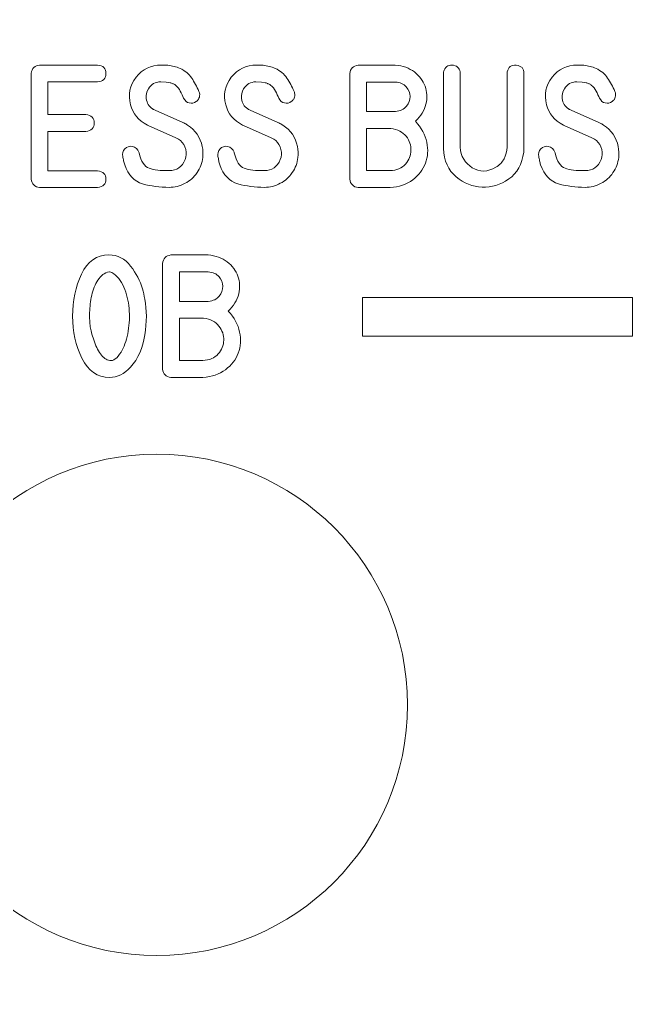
# Model space of a CAD drawing. Header units: millimetres. Extents: x -72 to 72, y -123 to 123.
# Drawn here: x 23.43 to 39.73, y -66.82 to -41.21 of the extents above; entities that cross this region are included whole.
import ezdxf

# ---------------------------------------------------------------- set-up
doc = ezdxf.new("R2010")
doc.units = ezdxf.units.MM
doc.header["$MEASUREMENT"] = 0
doc.layers.add('Layer 1', color=7, linetype='Continuous')

msp = doc.modelspace()

# ---------------------------------------------------------------- linework, layer by layer
at = {"layer": 'Layer 1', "color": 240, "lineweight": 9}
msp.add_lwpolyline([(32.3192, -49.4137), (39.3192, -49.4137), (39.3192, -48.4137), (32.3192, -48.4137), (32.3192, -49.4137)], close=True, dxfattribs=at)
at = {"layer": 'Layer 1', "color": 250, "lineweight": 9}
msp.add_ellipse((26.9853, -58.975), major_axis=(0, 6.5), ratio=1, dxfattribs=at)
at = {"layer": 'Layer 1', "lineweight": 9}
msp.add_open_spline([(70.725, 123.025), (70.725, 123.025), (-70.725, 123.025), (-70.725, 123.025), (-70.725, 123.025), (-71.1231, 123.0247), (-71.5047, 122.8663), (-71.786, 122.5847), (-71.786, 122.5847), (-72.0673, 122.303), (-72.2252, 121.923), (-72.225, 121.525), (-72.225, 121.525), (-72.225, 121.525), (-72.225, 117.0375), (-72.225, 117.0375), (-72.225, 117.0375), (-72.2247, 116.6394), (-72.0664, 116.2577), (-71.7847, 115.9764), (-71.7847, 115.9764), (-71.503, 115.6951), (-71.1231, 115.5372), (-70.725, 115.5375), (-70.725, 115.5375), (-70.725, 115.5375), (-68.2625, 115.5375), (-68.2625, 115.5375), (-68.2625, 115.5375), (-66.1189, 115.5375), (-64.1381, 114.3939), (-63.0663, 112.5375), (-63.0663, 112.5375), (-61.9945, 110.6811), (-61.9945, 108.3939), (-63.0663, 106.5375), (-63.0663, 106.5375), (-64.1381, 104.6811), (-66.1189, 103.5375), (-68.2625, 103.5375), (-68.2625, 103.5375), (-68.2625, 103.5375), (-70.725, 103.5375), (-70.725, 103.5375), (-70.725, 103.5375), (-71.1231, 103.5372), (-71.5047, 103.3788), (-71.786, 103.0972), (-71.786, 103.0972), (-72.0673, 102.8155), (-72.2252, 102.4355), (-72.225, 102.0375), (-72.225, 102.0375), (-72.225, 102.0375), (-72.225, 50.3625), (-72.225, 50.3625), (-72.225, 50.3625), (-72.2247, 49.9644), (-72.0664, 49.5827), (-71.7847, 49.3014), (-71.7847, 49.3014), (-71.503, 49.0201), (-71.1231, 48.8622), (-70.725, 48.8625), (-70.725, 48.8625), (-70.725, 48.8625), (-68.2625, 48.8625), (-68.2625, 48.8625), (-68.2625, 48.8625), (-66.1189, 48.8625), (-64.1381, 47.7189), (-63.0663, 45.8625), (-63.0663, 45.8625), (-61.9945, 44.0061), (-61.9945, 41.7189), (-63.0663, 39.8625), (-63.0663, 39.8625), (-64.1381, 38.0061), (-66.1189, 36.8625), (-68.2625, 36.8625), (-68.2625, 36.8625), (-68.2625, 36.8625), (-70.725, 36.8625), (-70.725, 36.8625), (-70.725, 36.8625), (-71.1231, 36.8622), (-71.5047, 36.7038), (-71.786, 36.4222), (-71.786, 36.4222), (-72.0673, 36.1405), (-72.2252, 35.7605), (-72.225, 35.3625), (-72.225, 35.3625), (-72.225, 35.3625), (-72.225, -35.3625), (-72.225, -35.3625), (-72.225, -35.3625), (-72.2247, -35.7606), (-72.0664, -36.1423), (-71.7847, -36.4236), (-71.7847, -36.4236), (-71.503, -36.7049), (-71.1231, -36.8628), (-70.725, -36.8625), (-70.725, -36.8625), (-70.725, -36.8625), (-68.2625, -36.8625), (-68.2625, -36.8625), (-68.2625, -36.8625), (-66.1189, -36.8625), (-64.1381, -38.0061), (-63.0663, -39.8625), (-63.0663, -39.8625), (-61.9945, -41.7189), (-61.9945, -44.0061), (-63.0663, -45.8625), (-63.0663, -45.8625), (-64.1381, -47.7189), (-66.1189, -48.8625), (-68.2625, -48.8625), (-68.2625, -48.8625), (-68.2625, -48.8625), (-70.725, -48.8625), (-70.725, -48.8625), (-70.725, -48.8625), (-71.1231, -48.8628), (-71.5047, -49.0212), (-71.786, -49.3028), (-71.786, -49.3028), (-72.0673, -49.5845), (-72.2252, -49.9645), (-72.225, -50.3625), (-72.225, -50.3625), (-72.225, -50.3625), (-72.225, -102.0375), (-72.225, -102.0375), (-72.225, -102.0375), (-72.2247, -102.4356), (-72.0664, -102.8173), (-71.7847, -103.0986), (-71.7847, -103.0986), (-71.503, -103.3799), (-71.1231, -103.5378), (-70.725, -103.5375), (-70.725, -103.5375), (-70.725, -103.5375), (-68.2625, -103.5375), (-68.2625, -103.5375), (-68.2625, -103.5375), (-66.1189, -103.5375), (-64.1381, -104.6811), (-63.0663, -106.5375), (-63.0663, -106.5375), (-61.9945, -108.3939), (-61.9945, -110.6811), (-63.0663, -112.5375), (-63.0663, -112.5375), (-64.1381, -114.3939), (-66.1189, -115.5375), (-68.2625, -115.5375), (-68.2625, -115.5375), (-68.2625, -115.5375), (-70.725, -115.5375), (-70.725, -115.5375), (-70.725, -115.5375), (-71.1231, -115.5378), (-71.5047, -115.6962), (-71.786, -115.9778), (-71.786, -115.9778), (-72.0673, -116.2595), (-72.2252, -116.6395), (-72.225, -117.0375), (-72.225, -117.0375), (-72.225, -117.0375), (-72.225, -121.525), (-72.225, -121.525), (-72.225, -121.525), (-72.2247, -121.9231), (-72.0664, -122.3048), (-71.7847, -122.5861), (-71.7847, -122.5861), (-71.503, -122.8674), (-71.1231, -123.0253), (-70.725, -123.025), (-70.725, -123.025), (-70.725, -123.025), (70.725, -123.025), (70.725, -123.025), (70.725, -123.025), (71.1231, -123.0248), (71.5048, -122.8664), (71.7861, -122.5847), (71.7861, -122.5847), (72.0674, -122.3031), (72.2253, -121.9231), (72.225, -121.525), (72.225, -121.525), (72.225, -121.525), (72.225, -117.0375), (72.225, -117.0375), (72.225, -117.0375), (72.2248, -116.6395), (72.0664, -116.2578), (71.7847, -115.9765), (71.7847, -115.9765), (71.5031, -115.6952), (71.1231, -115.5373), (70.725, -115.5375), (70.725, -115.5375), (70.725, -115.5375), (68.2625, -115.5375), (68.2625, -115.5375), (68.2625, -115.5375), (66.1189, -115.5375), (64.1382, -114.3939), (63.0664, -112.5375), (63.0664, -112.5375), (61.9946, -110.6811), (61.9946, -108.3939), (63.0664, -106.5375), (63.0664, -106.5375), (64.1382, -104.6811), (66.1189, -103.5375), (68.2625, -103.5375), (68.2625, -103.5375), (68.2625, -103.5375), (70.725, -103.5375), (70.725, -103.5375), (70.725, -103.5375), (71.1231, -103.5373), (71.5048, -103.3789), (71.7861, -103.0972), (71.7861, -103.0972), (72.0674, -102.8156), (72.2253, -102.4356), (72.225, -102.0375), (72.225, -102.0375), (72.225, -102.0375), (72.225, -50.3625), (72.225, -50.3625), (72.225, -50.3625), (72.2248, -49.9645), (72.0664, -49.5828), (71.7847, -49.3015), (71.7847, -49.3015), (71.5031, -49.0202), (71.1231, -48.8623), (70.725, -48.8625), (70.725, -48.8625), (70.725, -48.8625), (68.2625, -48.8625), (68.2625, -48.8625), (68.2625, -48.8625), (66.1189, -48.8625), (64.1382, -47.7189), (63.0664, -45.8625), (63.0664, -45.8625), (61.9946, -44.0061), (61.9946, -41.7189), (63.0664, -39.8625), (63.0664, -39.8625), (64.1382, -38.0061), (66.1189, -36.8625), (68.2625, -36.8625), (68.2625, -36.8625), (68.2625, -36.8625), (70.725, -36.8625), (70.725, -36.8625), (70.725, -36.8625), (71.1231, -36.8623), (71.5048, -36.7039), (71.7861, -36.4222), (71.7861, -36.4222), (72.0674, -36.1406), (72.2253, -35.7606), (72.225, -35.3625), (72.225, -35.3625), (72.225, -35.3625), (72.225, 35.3625), (72.225, 35.3625), (72.225, 35.3625), (72.2248, 35.7605), (72.0664, 36.1422), (71.7847, 36.4235), (71.7847, 36.4235), (71.5031, 36.7048), (71.1231, 36.8627), (70.725, 36.8625), (70.725, 36.8625), (70.725, 36.8625), (68.2625, 36.8625), (68.2625, 36.8625), (68.2625, 36.8625), (66.1189, 36.8625), (64.1382, 38.0061), (63.0664, 39.8625), (63.0664, 39.8625), (61.9946, 41.7189), (61.9946, 44.0061), (63.0664, 45.8625), (63.0664, 45.8625), (64.1382, 47.7189), (66.1189, 48.8625), (68.2625, 48.8625), (68.2625, 48.8625), (68.2625, 48.8625), (70.725, 48.8625), (70.725, 48.8625), (70.725, 48.8625), (71.1231, 48.8627), (71.5048, 49.0211), (71.7861, 49.3028), (71.7861, 49.3028), (72.0674, 49.5844), (72.2253, 49.9644), (72.225, 50.3625), (72.225, 50.3625), (72.225, 50.3625), (72.225, 102.0375), (72.225, 102.0375), (72.225, 102.0375), (72.2248, 102.4355), (72.0664, 102.8172), (71.7847, 103.0985), (71.7847, 103.0985), (71.5031, 103.3798), (71.1231, 103.5377), (70.725, 103.5375), (70.725, 103.5375), (70.725, 103.5375), (68.2625, 103.5375), (68.2625, 103.5375), (68.2625, 103.5375), (66.1189, 103.5375), (64.1382, 104.6811), (63.0664, 106.5375), (63.0664, 106.5375), (61.9946, 108.3939), (61.9946, 110.6811), (63.0664, 112.5375), (63.0664, 112.5375), (64.1382, 114.3939), (66.1189, 115.5375), (68.2625, 115.5375), (68.2625, 115.5375), (68.2625, 115.5375), (70.725, 115.5375), (70.725, 115.5375), (70.725, 115.5375), (71.1231, 115.5377), (71.5048, 115.6961), (71.7861, 115.9778), (71.7861, 115.9778), (72.0674, 116.2594), (72.2253, 116.6394), (72.225, 117.0375), (72.225, 117.0375), (72.225, 117.0375), (72.225, 121.525), (72.225, 121.525), (72.225, 121.525), (72.2248, 121.923), (72.0664, 122.3047), (71.7847, 122.586), (71.7847, 122.586), (71.5031, 122.8673), (71.1231, 123.0252), (70.725, 123.025)], degree=3, knots=[0, 0, 0, 0, 0.0107527, 0.0107527, 0.0107527, 0.0107527, 0.0215054, 0.0215054, 0.0215054, 0.0215054, 0.0322581, 0.0322581, 0.0322581, 0.0322581, 0.0430108, 0.0430108, 0.0430108, 0.0430108, 0.0537634, 0.0537634, 0.0537634, 0.0537634, 0.0645161, 0.0645161, 0.0645161, 0.0645161, 0.0752688, 0.0752688, 0.0752688, 0.0752688, 0.0860215, 0.0860215, 0.0860215, 0.0860215, 0.0967742, 0.0967742, 0.0967742, 0.0967742, 0.1075269, 0.1075269, 0.1075269, 0.1075269, 0.1182796, 0.1182796, 0.1182796, 0.1182796, 0.1290323, 0.1290323, 0.1290323, 0.1290323, 0.1397849, 0.1397849, 0.1397849, 0.1397849, 0.1505376, 0.1505376, 0.1505376, 0.1505376, 0.1612903, 0.1612903, 0.1612903, 0.1612903, 0.172043, 0.172043, 0.172043, 0.172043, 0.1827957, 0.1827957, 0.1827957, 0.1827957, 0.1935484, 0.1935484, 0.1935484, 0.1935484, 0.2043011, 0.2043011, 0.2043011, 0.2043011, 0.2150538, 0.2150538, 0.2150538, 0.2150538, 0.2258065, 0.2258065, 0.2258065, 0.2258065, 0.2365591, 0.2365591, 0.2365591, 0.2365591, 0.2473118, 0.2473118, 0.2473118, 0.2473118, 0.2580645, 0.2580645, 0.2580645, 0.2580645, 0.2688172, 0.2688172, 0.2688172, 0.2688172, 0.2795699, 0.2795699, 0.2795699, 0.2795699, 0.2903226, 0.2903226, 0.2903226, 0.2903226, 0.3010753, 0.3010753, 0.3010753, 0.3010753, 0.311828, 0.311828, 0.311828, 0.311828, 0.3225806, 0.3225806, 0.3225806, 0.3225806, 0.3333333, 0.3333333, 0.3333333, 0.3333333, 0.344086, 0.344086, 0.344086, 0.344086, 0.3548387, 0.3548387, 0.3548387, 0.3548387, 0.3655914, 0.3655914, 0.3655914, 0.3655914, 0.3763441, 0.3763441, 0.3763441, 0.3763441, 0.3870968, 0.3870968, 0.3870968, 0.3870968, 0.3978495, 0.3978495, 0.3978495, 0.3978495, 0.4086022, 0.4086022, 0.4086022, 0.4086022, 0.4193548, 0.4193548, 0.4193548, 0.4193548, 0.4301075, 0.4301075, 0.4301075, 0.4301075, 0.4408602, 0.4408602, 0.4408602, 0.4408602, 0.4516129, 0.4516129, 0.4516129, 0.4516129, 0.4623656, 0.4623656, 0.4623656, 0.4623656, 0.4731183, 0.4731183, 0.4731183, 0.4731183, 0.483871, 0.483871, 0.483871, 0.483871, 0.4946237, 0.4946237, 0.4946237, 0.4946237, 0.5053763, 0.5053763, 0.5053763, 0.5053763, 0.516129, 0.516129, 0.516129, 0.516129, 0.5268817, 0.5268817, 0.5268817, 0.5268817, 0.5376344, 0.5376344, 0.5376344, 0.5376344, 0.5483871, 0.5483871, 0.5483871, 0.5483871, 0.5591398, 0.5591398, 0.5591398, 0.5591398, 0.5698925, 0.5698925, 0.5698925, 0.5698925, 0.5806452, 0.5806452, 0.5806452, 0.5806452, 0.5913978, 0.5913978, 0.5913978, 0.5913978, 0.6021505, 0.6021505, 0.6021505, 0.6021505, 0.6129032, 0.6129032, 0.6129032, 0.6129032, 0.6236559, 0.6236559, 0.6236559, 0.6236559, 0.6344086, 0.6344086, 0.6344086, 0.6344086, 0.6451613, 0.6451613, 0.6451613, 0.6451613, 0.655914, 0.655914, 0.655914, 0.655914, 0.6666667, 0.6666667, 0.6666667, 0.6666667, 0.6774194, 0.6774194, 0.6774194, 0.6774194, 0.688172, 0.688172, 0.688172, 0.688172, 0.6989247, 0.6989247, 0.6989247, 0.6989247, 0.7096774, 0.7096774, 0.7096774, 0.7096774, 0.7204301, 0.7204301, 0.7204301, 0.7204301, 0.7311828, 0.7311828, 0.7311828, 0.7311828, 0.7419355, 0.7419355, 0.7419355, 0.7419355, 0.7526882, 0.7526882, 0.7526882, 0.7526882, 0.7634409, 0.7634409, 0.7634409, 0.7634409, 0.7741935, 0.7741935, 0.7741935, 0.7741935, 0.7849462, 0.7849462, 0.7849462, 0.7849462, 0.7956989, 0.7956989, 0.7956989, 0.7956989, 0.8064516, 0.8064516, 0.8064516, 0.8064516, 0.8172043, 0.8172043, 0.8172043, 0.8172043, 0.827957, 0.827957, 0.827957, 0.827957, 0.8387097, 0.8387097, 0.8387097, 0.8387097, 0.8494624, 0.8494624, 0.8494624, 0.8494624, 0.8602151, 0.8602151, 0.8602151, 0.8602151, 0.8709677, 0.8709677, 0.8709677, 0.8709677, 0.8817204, 0.8817204, 0.8817204, 0.8817204, 0.8924731, 0.8924731, 0.8924731, 0.8924731, 0.9032258, 0.9032258, 0.9032258, 0.9032258, 0.9139785, 0.9139785, 0.9139785, 0.9139785, 0.9247312, 0.9247312, 0.9247312, 0.9247312, 0.9354839, 0.9354839, 0.9354839, 0.9354839, 0.9462366, 0.9462366, 0.9462366, 0.9462366, 0.9569892, 0.9569892, 0.9569892, 0.9569892, 0.9677419, 0.9677419, 0.9677419, 0.9677419, 0.9784946, 0.9784946, 0.9784946, 0.9784946, 1, 1, 1, 1], dxfattribs=at)
at = {"layer": 'Layer 1', "color": 240, "lineweight": 9}
for points, knots in [([(25.4479, -42.8199), (25.4479, -42.8199), (24.1625, -42.8199), (24.1625, -42.8199), (24.1625, -42.8199), (24.1625, -42.8199), (24.1625, -43.6682), (24.1625, -43.6682), (24.1625, -43.6682), (24.1625, -43.6682), (25.1425, -43.6682), (25.1425, -43.6682), (25.1425, -43.6682), (25.2891, -43.6899), (25.3621, -43.7634), (25.3616, -43.8888), (25.3616, -43.8888), (25.3611, -44.0148), (25.288, -44.0878), (25.1425, -44.1084), (25.1425, -44.1084), (25.1425, -44.1084), (24.1625, -44.1084), (24.1625, -44.1084), (24.1625, -44.1084), (24.1625, -44.1084), (24.1625, -45.1271), (24.1625, -45.1271), (24.1625, -45.1271), (24.1625, -45.1271), (25.4479, -45.1271), (25.4479, -45.1271), (25.4479, -45.1271), (25.5934, -45.1488), (25.6664, -45.2213), (25.6664, -45.3456), (25.6664, -45.3456), (25.6664, -45.4695), (25.5934, -45.542), (25.4479, -45.5626), (25.4479, -45.5626), (25.4479, -45.5626), (23.9471, -45.5626), (23.9471, -45.5626), (23.9471, -45.5626), (23.818, -45.5462), (23.7445, -45.4726), (23.727, -45.3425), (23.727, -45.3425), (23.727, -45.3425), (23.727, -42.6046), (23.727, -42.6046), (23.727, -42.6046), (23.7466, -42.468), (23.8201, -42.3961), (23.9471, -42.3876), (23.9471, -42.3876), (23.9471, -42.3876), (25.4479, -42.3876), (25.4479, -42.3876), (25.4479, -42.3876), (25.5934, -42.3987), (25.6664, -42.4717), (25.6659, -42.6056), (25.6659, -42.6056), (25.6653, -42.7395), (25.5923, -42.8109), (25.4479, -42.8199)], [0, 0, 0, 0, 0.0555556, 0.0555556, 0.0555556, 0.0555556, 0.1111111, 0.1111111, 0.1111111, 0.1111111, 0.1666667, 0.1666667, 0.1666667, 0.1666667, 0.2222222, 0.2222222, 0.2222222, 0.2222222, 0.2777778, 0.2777778, 0.2777778, 0.2777778, 0.3333333, 0.3333333, 0.3333333, 0.3333333, 0.3888889, 0.3888889, 0.3888889, 0.3888889, 0.4444444, 0.4444444, 0.4444444, 0.4444444, 0.5, 0.5, 0.5, 0.5, 0.5555556, 0.5555556, 0.5555556, 0.5555556, 0.6111111, 0.6111111, 0.6111111, 0.6111111, 0.6666667, 0.6666667, 0.6666667, 0.6666667, 0.7222222, 0.7222222, 0.7222222, 0.7222222, 0.7777778, 0.7777778, 0.7777778, 0.7777778, 0.8333333, 0.8333333, 0.8333333, 0.8333333, 0.8888889, 0.8888889, 0.8888889, 0.8888889, 1, 1, 1, 1]), ([(27.6566, -43.873), (27.6566, -43.873), (27.6814, -43.8836), (27.6814, -43.8836), (27.6814, -43.8836), (27.6814, -43.8836), (27.7095, -43.8973), (27.7095, -43.8973), (27.7095, -43.8973), (27.7095, -43.8973), (27.7343, -43.9116), (27.7343, -43.9116), (27.7343, -43.9116), (27.7412, -43.9169), (27.7497, -43.9217), (27.7582, -43.9264), (27.7582, -43.9264), (27.7672, -43.9306), (27.7756, -43.9359), (27.7841, -43.9407), (27.7841, -43.9407), (27.9883, -44.0751), (28.1153, -44.2614), (28.1635, -44.499), (28.1635, -44.499), (28.182, -44.5921), (28.1863, -44.6879), (28.1762, -44.7858), (28.1762, -44.7858), (28.1593, -44.9265), (28.1101, -45.0562), (28.028, -45.1758), (28.028, -45.1758), (27.946, -45.2954), (27.8428, -45.3874), (27.719, -45.4525), (27.719, -45.4525), (27.5856, -45.5229), (27.4475, -45.5578), (27.3047, -45.5578), (27.3047, -45.5578), (27.0649, -45.5578), (26.8363, -45.5271), (26.6178, -45.4658), (26.6178, -45.4658), (26.3998, -45.4044), (26.2442, -45.2398), (26.1516, -44.972), (26.1516, -44.972), (26.1389, -44.9377), (26.1299, -44.9027), (26.1236, -44.8667), (26.1236, -44.8667), (26.1172, -44.8302), (26.1098, -44.7942), (26.1019, -44.7577), (26.1019, -44.7577), (26.0865, -44.6837), (26.1045, -44.618), (26.1569, -44.5609), (26.1569, -44.5609), (26.2088, -44.5043), (26.2738, -44.4826), (26.3511, -44.4958), (26.3511, -44.4958), (26.4331, -44.5127), (26.4897, -44.563), (26.522, -44.6477), (26.522, -44.6477), (26.522, -44.6477), (26.5268, -44.662), (26.5268, -44.662), (26.5268, -44.662), (26.576, -44.8863), (26.6628, -45.0202), (26.7861, -45.0636), (26.7861, -45.0636), (26.9099, -45.107), (27.0814, -45.1266), (27.3015, -45.1223), (27.3015, -45.1223), (27.5042, -45.1223), (27.6433, -45.0271), (27.719, -44.8371), (27.719, -44.8371), (27.7518, -44.7524), (27.7571, -44.6641), (27.7343, -44.5725), (27.7343, -44.5725), (27.7116, -44.4815), (27.6666, -44.4048), (27.5994, -44.3439), (27.5994, -44.3439), (27.5692, -44.318), (27.5301, -44.2942), (27.4814, -44.2714), (27.4814, -44.2714), (27.4814, -44.2714), (26.7639, -43.9566), (26.7639, -43.9566), (26.7639, -43.9566), (26.7639, -43.9566), (26.7406, -43.9439), (26.7406, -43.9439), (26.7406, -43.9439), (26.5056, -43.8201), (26.3601, -43.6438), (26.3035, -43.4152), (26.3035, -43.4152), (26.2342, -43.1507), (26.2823, -42.9136), (26.4485, -42.703), (26.4485, -42.703), (26.6141, -42.4929), (26.8321, -42.3876), (27.1015, -42.3876), (27.1015, -42.3876), (27.1015, -42.3876), (27.2724, -42.3924), (27.2724, -42.3924), (27.2724, -42.3924), (27.3279, -42.4024), (27.3819, -42.4125), (27.4332, -42.4225), (27.4332, -42.4225), (27.4851, -42.432), (27.5375, -42.449), (27.5899, -42.4728), (27.5899, -42.4728), (27.7201, -42.5336), (27.8201, -42.6178), (27.8894, -42.7241), (27.8894, -42.7241), (27.9587, -42.8305), (28.0212, -42.9459), (28.0767, -43.0697), (28.0767, -43.0697), (28.082, -43.0813), (28.0868, -43.0946), (28.091, -43.1099), (28.091, -43.1099), (28.1021, -43.1607), (28.0968, -43.2067), (28.0751, -43.248), (28.0751, -43.248), (28.063, -43.274), (28.0497, -43.2935), (28.0365, -43.3068), (28.0365, -43.3068), (28.0233, -43.3205), (28.0122, -43.3295), (28.0042, -43.3348), (28.0042, -43.3348), (27.9502, -43.3729), (27.8915, -43.3845), (27.8275, -43.3687), (27.8275, -43.3687), (27.7629, -43.3544), (27.7142, -43.3131), (27.6798, -43.2448), (27.6798, -43.2448), (27.6529, -43.1851), (27.6243, -43.1237), (27.5941, -43.0612), (27.5941, -43.0612), (27.5634, -42.9988), (27.5206, -42.9469), (27.4661, -42.9051), (27.4661, -42.9051), (27.4433, -42.8887), (27.4211, -42.8765), (27.3999, -42.8691), (27.3999, -42.8691), (27.3787, -42.8612), (27.3555, -42.8527), (27.3295, -42.8432), (27.3295, -42.8432), (27.3295, -42.8432), (27.229, -42.8263), (27.229, -42.8263), (27.229, -42.8263), (27.229, -42.8263), (27.0861, -42.8215), (27.0861, -42.8215), (27.0861, -42.8215), (26.9475, -42.8236), (26.8416, -42.8834), (26.7686, -43.0014), (26.7686, -43.0014), (26.7189, -43.0771), (26.7004, -43.1612), (26.7125, -43.2544), (26.7125, -43.2544), (26.7268, -43.3687), (26.7808, -43.4576), (26.8739, -43.5211), (26.8739, -43.5211), (26.8782, -43.5237), (26.8824, -43.5274), (26.8877, -43.5311), (26.8877, -43.5311), (26.893, -43.5343), (26.8988, -43.538), (26.9046, -43.5412), (26.9046, -43.5412), (26.9046, -43.5412), (26.9221, -43.5486), (26.9221, -43.5486), (26.9221, -43.5486), (26.9221, -43.5486), (26.9406, -43.5565), (26.9406, -43.5565), (26.9406, -43.5565), (26.9406, -43.5565), (27.6566, -43.873), (27.6566, -43.873)], [0, 0, 0, 0, 0.0181818, 0.0181818, 0.0181818, 0.0181818, 0.0363636, 0.0363636, 0.0363636, 0.0363636, 0.0545455, 0.0545455, 0.0545455, 0.0545455, 0.0727273, 0.0727273, 0.0727273, 0.0727273, 0.0909091, 0.0909091, 0.0909091, 0.0909091, 0.1090909, 0.1090909, 0.1090909, 0.1090909, 0.1272727, 0.1272727, 0.1272727, 0.1272727, 0.1454545, 0.1454545, 0.1454545, 0.1454545, 0.1636364, 0.1636364, 0.1636364, 0.1636364, 0.1818182, 0.1818182, 0.1818182, 0.1818182, 0.2, 0.2, 0.2, 0.2, 0.2181818, 0.2181818, 0.2181818, 0.2181818, 0.2363636, 0.2363636, 0.2363636, 0.2363636, 0.2545455, 0.2545455, 0.2545455, 0.2545455, 0.2727273, 0.2727273, 0.2727273, 0.2727273, 0.2909091, 0.2909091, 0.2909091, 0.2909091, 0.3090909, 0.3090909, 0.3090909, 0.3090909, 0.3272727, 0.3272727, 0.3272727, 0.3272727, 0.3454545, 0.3454545, 0.3454545, 0.3454545, 0.3636364, 0.3636364, 0.3636364, 0.3636364, 0.3818182, 0.3818182, 0.3818182, 0.3818182, 0.4, 0.4, 0.4, 0.4, 0.4181818, 0.4181818, 0.4181818, 0.4181818, 0.4363636, 0.4363636, 0.4363636, 0.4363636, 0.4545455, 0.4545455, 0.4545455, 0.4545455, 0.4727273, 0.4727273, 0.4727273, 0.4727273, 0.4909091, 0.4909091, 0.4909091, 0.4909091, 0.5090909, 0.5090909, 0.5090909, 0.5090909, 0.5272727, 0.5272727, 0.5272727, 0.5272727, 0.5454545, 0.5454545, 0.5454545, 0.5454545, 0.5636364, 0.5636364, 0.5636364, 0.5636364, 0.5818182, 0.5818182, 0.5818182, 0.5818182, 0.6, 0.6, 0.6, 0.6, 0.6181818, 0.6181818, 0.6181818, 0.6181818, 0.6363636, 0.6363636, 0.6363636, 0.6363636, 0.6545455, 0.6545455, 0.6545455, 0.6545455, 0.6727273, 0.6727273, 0.6727273, 0.6727273, 0.6909091, 0.6909091, 0.6909091, 0.6909091, 0.7090909, 0.7090909, 0.7090909, 0.7090909, 0.7272727, 0.7272727, 0.7272727, 0.7272727, 0.7454545, 0.7454545, 0.7454545, 0.7454545, 0.7636364, 0.7636364, 0.7636364, 0.7636364, 0.7818182, 0.7818182, 0.7818182, 0.7818182, 0.8, 0.8, 0.8, 0.8, 0.8181818, 0.8181818, 0.8181818, 0.8181818, 0.8363636, 0.8363636, 0.8363636, 0.8363636, 0.8545455, 0.8545455, 0.8545455, 0.8545455, 0.8727273, 0.8727273, 0.8727273, 0.8727273, 0.8909091, 0.8909091, 0.8909091, 0.8909091, 0.9090909, 0.9090909, 0.9090909, 0.9090909, 0.9272727, 0.9272727, 0.9272727, 0.9272727, 0.9454545, 0.9454545, 0.9454545, 0.9454545, 0.9636364, 0.9636364, 0.9636364, 0.9636364, 1, 1, 1, 1]), ([(30.1246, -43.873), (30.1246, -43.873), (30.1494, -43.8836), (30.1494, -43.8836), (30.1494, -43.8836), (30.1494, -43.8836), (30.1775, -43.8973), (30.1775, -43.8973), (30.1775, -43.8973), (30.1775, -43.8973), (30.2023, -43.9116), (30.2023, -43.9116), (30.2023, -43.9116), (30.2092, -43.9169), (30.2177, -43.9217), (30.2262, -43.9264), (30.2262, -43.9264), (30.2352, -43.9306), (30.2436, -43.9359), (30.2521, -43.9407), (30.2521, -43.9407), (30.4563, -44.0751), (30.5833, -44.2614), (30.6315, -44.499), (30.6315, -44.499), (30.65, -44.5921), (30.6543, -44.6879), (30.6442, -44.7858), (30.6442, -44.7858), (30.6273, -44.9265), (30.5781, -45.0562), (30.496, -45.1758), (30.496, -45.1758), (30.414, -45.2954), (30.3108, -45.3874), (30.187, -45.4525), (30.187, -45.4525), (30.0536, -45.5229), (29.9155, -45.5578), (29.7727, -45.5578), (29.7727, -45.5578), (29.5329, -45.5578), (29.3043, -45.5271), (29.0858, -45.4658), (29.0858, -45.4658), (28.8678, -45.4044), (28.7122, -45.2398), (28.6196, -44.972), (28.6196, -44.972), (28.6069, -44.9377), (28.5979, -44.9027), (28.5916, -44.8667), (28.5916, -44.8667), (28.5852, -44.8302), (28.5778, -44.7942), (28.5699, -44.7577), (28.5699, -44.7577), (28.5545, -44.6837), (28.5725, -44.618), (28.6249, -44.5609), (28.6249, -44.5609), (28.6768, -44.5043), (28.7418, -44.4826), (28.8191, -44.4958), (28.8191, -44.4958), (28.9011, -44.5127), (28.9577, -44.563), (28.99, -44.6477), (28.99, -44.6477), (28.99, -44.6477), (28.9948, -44.662), (28.9948, -44.662), (28.9948, -44.662), (29.044, -44.8863), (29.1308, -45.0202), (29.2541, -45.0636), (29.2541, -45.0636), (29.3779, -45.107), (29.5494, -45.1266), (29.7695, -45.1223), (29.7695, -45.1223), (29.9722, -45.1223), (30.1113, -45.0271), (30.187, -44.8371), (30.187, -44.8371), (30.2198, -44.7524), (30.2251, -44.6641), (30.2023, -44.5725), (30.2023, -44.5725), (30.1796, -44.4815), (30.1346, -44.4048), (30.0674, -44.3439), (30.0674, -44.3439), (30.0372, -44.318), (29.9981, -44.2942), (29.9494, -44.2714), (29.9494, -44.2714), (29.9494, -44.2714), (29.2319, -43.9566), (29.2319, -43.9566), (29.2319, -43.9566), (29.2319, -43.9566), (29.2086, -43.9439), (29.2086, -43.9439), (29.2086, -43.9439), (28.9736, -43.8201), (28.8281, -43.6438), (28.7715, -43.4152), (28.7715, -43.4152), (28.7022, -43.1507), (28.7503, -42.9136), (28.9165, -42.703), (28.9165, -42.703), (29.0821, -42.4929), (29.3001, -42.3876), (29.5695, -42.3876), (29.5695, -42.3876), (29.5695, -42.3876), (29.7404, -42.3924), (29.7404, -42.3924), (29.7404, -42.3924), (29.7959, -42.4024), (29.8499, -42.4125), (29.9012, -42.4225), (29.9012, -42.4225), (29.9531, -42.432), (30.0055, -42.449), (30.0579, -42.4728), (30.0579, -42.4728), (30.1881, -42.5336), (30.2881, -42.6178), (30.3574, -42.7241), (30.3574, -42.7241), (30.4267, -42.8305), (30.4892, -42.9459), (30.5447, -43.0697), (30.5447, -43.0697), (30.55, -43.0813), (30.5548, -43.0946), (30.559, -43.1099), (30.559, -43.1099), (30.5701, -43.1607), (30.5648, -43.2067), (30.5431, -43.248), (30.5431, -43.248), (30.531, -43.274), (30.5177, -43.2935), (30.5045, -43.3068), (30.5045, -43.3068), (30.4913, -43.3205), (30.4802, -43.3295), (30.4722, -43.3348), (30.4722, -43.3348), (30.4182, -43.3729), (30.3595, -43.3845), (30.2955, -43.3687), (30.2955, -43.3687), (30.2309, -43.3544), (30.1822, -43.3131), (30.1478, -43.2448), (30.1478, -43.2448), (30.1209, -43.1851), (30.0923, -43.1237), (30.0621, -43.0612), (30.0621, -43.0612), (30.0314, -42.9988), (29.9886, -42.9469), (29.9341, -42.9051), (29.9341, -42.9051), (29.9113, -42.8887), (29.8891, -42.8765), (29.8679, -42.8691), (29.8679, -42.8691), (29.8467, -42.8612), (29.8235, -42.8527), (29.7975, -42.8432), (29.7975, -42.8432), (29.7975, -42.8432), (29.697, -42.8263), (29.697, -42.8263), (29.697, -42.8263), (29.697, -42.8263), (29.5541, -42.8215), (29.5541, -42.8215), (29.5541, -42.8215), (29.4155, -42.8236), (29.3096, -42.8834), (29.2366, -43.0014), (29.2366, -43.0014), (29.1869, -43.0771), (29.1684, -43.1612), (29.1805, -43.2544), (29.1805, -43.2544), (29.1948, -43.3687), (29.2488, -43.4576), (29.3419, -43.5211), (29.3419, -43.5211), (29.3462, -43.5237), (29.3504, -43.5274), (29.3557, -43.5311), (29.3557, -43.5311), (29.361, -43.5343), (29.3668, -43.538), (29.3726, -43.5412), (29.3726, -43.5412), (29.3726, -43.5412), (29.3901, -43.5486), (29.3901, -43.5486), (29.3901, -43.5486), (29.3901, -43.5486), (29.4086, -43.5565), (29.4086, -43.5565), (29.4086, -43.5565), (29.4086, -43.5565), (30.1246, -43.873), (30.1246, -43.873)], [0, 0, 0, 0, 0.0181818, 0.0181818, 0.0181818, 0.0181818, 0.0363636, 0.0363636, 0.0363636, 0.0363636, 0.0545455, 0.0545455, 0.0545455, 0.0545455, 0.0727273, 0.0727273, 0.0727273, 0.0727273, 0.0909091, 0.0909091, 0.0909091, 0.0909091, 0.1090909, 0.1090909, 0.1090909, 0.1090909, 0.1272727, 0.1272727, 0.1272727, 0.1272727, 0.1454545, 0.1454545, 0.1454545, 0.1454545, 0.1636364, 0.1636364, 0.1636364, 0.1636364, 0.1818182, 0.1818182, 0.1818182, 0.1818182, 0.2, 0.2, 0.2, 0.2, 0.2181818, 0.2181818, 0.2181818, 0.2181818, 0.2363636, 0.2363636, 0.2363636, 0.2363636, 0.2545455, 0.2545455, 0.2545455, 0.2545455, 0.2727273, 0.2727273, 0.2727273, 0.2727273, 0.2909091, 0.2909091, 0.2909091, 0.2909091, 0.3090909, 0.3090909, 0.3090909, 0.3090909, 0.3272727, 0.3272727, 0.3272727, 0.3272727, 0.3454545, 0.3454545, 0.3454545, 0.3454545, 0.3636364, 0.3636364, 0.3636364, 0.3636364, 0.3818182, 0.3818182, 0.3818182, 0.3818182, 0.4, 0.4, 0.4, 0.4, 0.4181818, 0.4181818, 0.4181818, 0.4181818, 0.4363636, 0.4363636, 0.4363636, 0.4363636, 0.4545455, 0.4545455, 0.4545455, 0.4545455, 0.4727273, 0.4727273, 0.4727273, 0.4727273, 0.4909091, 0.4909091, 0.4909091, 0.4909091, 0.5090909, 0.5090909, 0.5090909, 0.5090909, 0.5272727, 0.5272727, 0.5272727, 0.5272727, 0.5454545, 0.5454545, 0.5454545, 0.5454545, 0.5636364, 0.5636364, 0.5636364, 0.5636364, 0.5818182, 0.5818182, 0.5818182, 0.5818182, 0.6, 0.6, 0.6, 0.6, 0.6181818, 0.6181818, 0.6181818, 0.6181818, 0.6363636, 0.6363636, 0.6363636, 0.6363636, 0.6545455, 0.6545455, 0.6545455, 0.6545455, 0.6727273, 0.6727273, 0.6727273, 0.6727273, 0.6909091, 0.6909091, 0.6909091, 0.6909091, 0.7090909, 0.7090909, 0.7090909, 0.7090909, 0.7272727, 0.7272727, 0.7272727, 0.7272727, 0.7454545, 0.7454545, 0.7454545, 0.7454545, 0.7636364, 0.7636364, 0.7636364, 0.7636364, 0.7818182, 0.7818182, 0.7818182, 0.7818182, 0.8, 0.8, 0.8, 0.8, 0.8181818, 0.8181818, 0.8181818, 0.8181818, 0.8363636, 0.8363636, 0.8363636, 0.8363636, 0.8545455, 0.8545455, 0.8545455, 0.8545455, 0.8727273, 0.8727273, 0.8727273, 0.8727273, 0.8909091, 0.8909091, 0.8909091, 0.8909091, 0.9090909, 0.9090909, 0.9090909, 0.9090909, 0.9272727, 0.9272727, 0.9272727, 0.9272727, 0.9454545, 0.9454545, 0.9454545, 0.9454545, 0.9636364, 0.9636364, 0.9636364, 0.9636364, 1, 1, 1, 1]), ([(33.1683, -42.3876), (33.3646, -42.404), (33.5297, -42.4638), (33.6636, -42.5659), (33.6636, -42.5659), (33.7975, -42.6681), (33.8906, -42.7914), (33.9419, -42.9358), (33.9419, -42.9358), (33.9938, -43.0797), (34.0007, -43.2332), (33.9631, -43.3962), (33.9631, -43.3962), (33.9255, -43.5586), (33.834, -43.7084), (33.6895, -43.8449), (33.6895, -43.8449), (33.8488, -44.0121), (33.9478, -44.1931), (33.9869, -44.3873), (33.9869, -44.3873), (34.0261, -44.5815), (34.0139, -44.7636), (33.9504, -44.9324), (33.9504, -44.9324), (33.8869, -45.1012), (33.7768, -45.2446), (33.6197, -45.3626), (33.6197, -45.3626), (33.4625, -45.4806), (33.2678, -45.5473), (33.0349, -45.5626), (33.0349, -45.5626), (33.0349, -45.5626), (33.0307, -45.5626), (33.0307, -45.5626), (33.0307, -45.5626), (33.0307, -45.5626), (32.2057, -45.5626), (32.2057, -45.5626), (32.2057, -45.5626), (32.0787, -45.5451), (32.0052, -45.4732), (31.9856, -45.3472), (31.9856, -45.3472), (31.9856, -45.3472), (31.9856, -42.6077), (31.9856, -42.6077), (31.9856, -42.6077), (32.0031, -42.4797), (32.0766, -42.4061), (32.2057, -42.3876), (32.2057, -42.3876), (32.2057, -42.3876), (33.1683, -42.3876), (33.1683, -42.3876)], [0, 0, 0, 0, 0.0666667, 0.0666667, 0.0666667, 0.0666667, 0.1333333, 0.1333333, 0.1333333, 0.1333333, 0.2, 0.2, 0.2, 0.2, 0.2666667, 0.2666667, 0.2666667, 0.2666667, 0.3333333, 0.3333333, 0.3333333, 0.3333333, 0.4, 0.4, 0.4, 0.4, 0.4666667, 0.4666667, 0.4666667, 0.4666667, 0.5333333, 0.5333333, 0.5333333, 0.5333333, 0.6, 0.6, 0.6, 0.6, 0.6666667, 0.6666667, 0.6666667, 0.6666667, 0.7333333, 0.7333333, 0.7333333, 0.7333333, 0.8, 0.8, 0.8, 0.8, 0.8666667, 0.8666667, 0.8666667, 0.8666667, 1, 1, 1, 1]), ([(36.5047, -44.5159), (36.5047, -44.5159), (36.5047, -44.5471), (36.5047, -44.5471), (36.5047, -44.5471), (36.5015, -44.599), (36.4994, -44.6297), (36.4989, -44.6403), (36.4989, -44.6403), (36.4555, -44.9562), (36.3253, -45.1895), (36.1094, -45.3403), (36.1094, -45.3403), (35.8935, -45.4906), (35.6628, -45.561), (35.4183, -45.551), (35.4183, -45.551), (35.1733, -45.5409), (34.9489, -45.452), (34.7463, -45.2837), (34.7463, -45.2837), (34.5431, -45.1149), (34.4325, -44.8694), (34.415, -44.5471), (34.415, -44.5471), (34.415, -44.5471), (34.415, -44.5159), (34.415, -44.5159), (34.415, -44.5159), (34.415, -44.5159), (34.415, -42.6046), (34.415, -42.6046), (34.415, -42.6046), (34.415, -42.5739), (34.4208, -42.5458), (34.4319, -42.5209), (34.4319, -42.5209), (34.4817, -42.4125), (34.5642, -42.3696), (34.6796, -42.3924), (34.6796, -42.3924), (34.7944, -42.4151), (34.8521, -42.486), (34.8521, -42.6046), (34.8521, -42.6046), (34.8521, -42.6046), (34.8521, -44.5159), (34.8521, -44.5159), (34.8521, -44.5159), (34.8674, -44.754), (34.9722, -44.9318), (35.1659, -45.0493), (35.1659, -45.0493), (35.3601, -45.1673), (35.5638, -45.162), (35.7776, -45.034), (35.7776, -45.034), (35.8739, -44.9773), (35.9443, -44.9038), (35.9893, -44.8138), (35.9893, -44.8138), (36.0343, -44.7239), (36.0607, -44.6244), (36.0692, -44.5159), (36.0692, -44.5159), (36.0692, -44.5159), (36.0692, -42.6046), (36.0692, -42.6046), (36.0692, -42.6046), (36.0692, -42.586), (36.0702, -42.5723), (36.0724, -42.5628), (36.0724, -42.5628), (36.0962, -42.4358), (36.174, -42.3781), (36.3062, -42.3908), (36.3062, -42.3908), (36.4385, -42.4029), (36.5047, -42.4744), (36.5047, -42.6046), (36.5047, -42.6046), (36.5047, -42.6046), (36.5047, -44.5159), (36.5047, -44.5159)], [0, 0, 0, 0, 0.0454545, 0.0454545, 0.0454545, 0.0454545, 0.0909091, 0.0909091, 0.0909091, 0.0909091, 0.1363636, 0.1363636, 0.1363636, 0.1363636, 0.1818182, 0.1818182, 0.1818182, 0.1818182, 0.2272727, 0.2272727, 0.2272727, 0.2272727, 0.2727273, 0.2727273, 0.2727273, 0.2727273, 0.3181818, 0.3181818, 0.3181818, 0.3181818, 0.3636364, 0.3636364, 0.3636364, 0.3636364, 0.4090909, 0.4090909, 0.4090909, 0.4090909, 0.4545455, 0.4545455, 0.4545455, 0.4545455, 0.5, 0.5, 0.5, 0.5, 0.5454545, 0.5454545, 0.5454545, 0.5454545, 0.5909091, 0.5909091, 0.5909091, 0.5909091, 0.6363636, 0.6363636, 0.6363636, 0.6363636, 0.6818182, 0.6818182, 0.6818182, 0.6818182, 0.7272727, 0.7272727, 0.7272727, 0.7272727, 0.7727273, 0.7727273, 0.7727273, 0.7727273, 0.8181818, 0.8181818, 0.8181818, 0.8181818, 0.8636364, 0.8636364, 0.8636364, 0.8636364, 0.9090909, 0.9090909, 0.9090909, 0.9090909, 1, 1, 1, 1]), ([(38.4425, -43.873), (38.4425, -43.873), (38.4673, -43.8836), (38.4673, -43.8836), (38.4673, -43.8836), (38.4673, -43.8836), (38.4954, -43.8973), (38.4954, -43.8973), (38.4954, -43.8973), (38.4954, -43.8973), (38.5202, -43.9116), (38.5202, -43.9116), (38.5202, -43.9116), (38.5271, -43.9169), (38.5356, -43.9217), (38.5441, -43.9264), (38.5441, -43.9264), (38.5531, -43.9306), (38.5615, -43.9359), (38.57, -43.9407), (38.57, -43.9407), (38.7742, -44.0751), (38.9012, -44.2614), (38.9494, -44.499), (38.9494, -44.499), (38.9679, -44.5921), (38.9722, -44.6879), (38.9621, -44.7858), (38.9621, -44.7858), (38.9452, -44.9265), (38.896, -45.0562), (38.8139, -45.1758), (38.8139, -45.1758), (38.7319, -45.2954), (38.6287, -45.3874), (38.5049, -45.4525), (38.5049, -45.4525), (38.3715, -45.5229), (38.2334, -45.5578), (38.0906, -45.5578), (38.0906, -45.5578), (37.8508, -45.5578), (37.6222, -45.5271), (37.4037, -45.4658), (37.4037, -45.4658), (37.1857, -45.4044), (37.0301, -45.2398), (36.9375, -44.972), (36.9375, -44.972), (36.9248, -44.9377), (36.9158, -44.9027), (36.9095, -44.8667), (36.9095, -44.8667), (36.9031, -44.8302), (36.8957, -44.7942), (36.8878, -44.7577), (36.8878, -44.7577), (36.8724, -44.6837), (36.8904, -44.618), (36.9428, -44.5609), (36.9428, -44.5609), (36.9947, -44.5043), (37.0597, -44.4826), (37.137, -44.4958), (37.137, -44.4958), (37.219, -44.5127), (37.2756, -44.563), (37.3079, -44.6477), (37.3079, -44.6477), (37.3079, -44.6477), (37.3127, -44.662), (37.3127, -44.662), (37.3127, -44.662), (37.3619, -44.8863), (37.4487, -45.0202), (37.572, -45.0636), (37.572, -45.0636), (37.6958, -45.107), (37.8673, -45.1266), (38.0874, -45.1223), (38.0874, -45.1223), (38.2901, -45.1223), (38.4292, -45.0271), (38.5049, -44.8371), (38.5049, -44.8371), (38.5377, -44.7524), (38.543, -44.6641), (38.5202, -44.5725), (38.5202, -44.5725), (38.4975, -44.4815), (38.4525, -44.4048), (38.3853, -44.3439), (38.3853, -44.3439), (38.3551, -44.318), (38.316, -44.2942), (38.2673, -44.2714), (38.2673, -44.2714), (38.2673, -44.2714), (37.5498, -43.9566), (37.5498, -43.9566), (37.5498, -43.9566), (37.5498, -43.9566), (37.5265, -43.9439), (37.5265, -43.9439), (37.5265, -43.9439), (37.2915, -43.8201), (37.146, -43.6438), (37.0894, -43.4152), (37.0894, -43.4152), (37.0201, -43.1507), (37.0682, -42.9136), (37.2344, -42.703), (37.2344, -42.703), (37.4, -42.4929), (37.618, -42.3876), (37.8874, -42.3876), (37.8874, -42.3876), (37.8874, -42.3876), (38.0583, -42.3924), (38.0583, -42.3924), (38.0583, -42.3924), (38.1138, -42.4024), (38.1678, -42.4125), (38.2191, -42.4225), (38.2191, -42.4225), (38.271, -42.432), (38.3234, -42.449), (38.3758, -42.4728), (38.3758, -42.4728), (38.506, -42.5336), (38.606, -42.6178), (38.6753, -42.7241), (38.6753, -42.7241), (38.7446, -42.8305), (38.8071, -42.9459), (38.8626, -43.0697), (38.8626, -43.0697), (38.8679, -43.0813), (38.8727, -43.0946), (38.8769, -43.1099), (38.8769, -43.1099), (38.888, -43.1607), (38.8827, -43.2067), (38.861, -43.248), (38.861, -43.248), (38.8489, -43.274), (38.8356, -43.2935), (38.8224, -43.3068), (38.8224, -43.3068), (38.8092, -43.3205), (38.7981, -43.3295), (38.7901, -43.3348), (38.7901, -43.3348), (38.7361, -43.3729), (38.6774, -43.3845), (38.6134, -43.3687), (38.6134, -43.3687), (38.5488, -43.3544), (38.5001, -43.3131), (38.4657, -43.2448), (38.4657, -43.2448), (38.4388, -43.1851), (38.4102, -43.1237), (38.38, -43.0612), (38.38, -43.0612), (38.3493, -42.9988), (38.3065, -42.9469), (38.252, -42.9051), (38.252, -42.9051), (38.2292, -42.8887), (38.207, -42.8765), (38.1858, -42.8691), (38.1858, -42.8691), (38.1646, -42.8612), (38.1414, -42.8527), (38.1154, -42.8432), (38.1154, -42.8432), (38.1154, -42.8432), (38.0149, -42.8263), (38.0149, -42.8263), (38.0149, -42.8263), (38.0149, -42.8263), (37.872, -42.8215), (37.872, -42.8215), (37.872, -42.8215), (37.7334, -42.8236), (37.6275, -42.8834), (37.5545, -43.0014), (37.5545, -43.0014), (37.5048, -43.0771), (37.4863, -43.1612), (37.4984, -43.2544), (37.4984, -43.2544), (37.5127, -43.3687), (37.5667, -43.4576), (37.6598, -43.5211), (37.6598, -43.5211), (37.6641, -43.5237), (37.6683, -43.5274), (37.6736, -43.5311), (37.6736, -43.5311), (37.6789, -43.5343), (37.6847, -43.538), (37.6905, -43.5412), (37.6905, -43.5412), (37.6905, -43.5412), (37.708, -43.5486), (37.708, -43.5486), (37.708, -43.5486), (37.708, -43.5486), (37.7265, -43.5565), (37.7265, -43.5565), (37.7265, -43.5565), (37.7265, -43.5565), (38.4425, -43.873), (38.4425, -43.873)], [0, 0, 0, 0, 0.0181818, 0.0181818, 0.0181818, 0.0181818, 0.0363636, 0.0363636, 0.0363636, 0.0363636, 0.0545455, 0.0545455, 0.0545455, 0.0545455, 0.0727273, 0.0727273, 0.0727273, 0.0727273, 0.0909091, 0.0909091, 0.0909091, 0.0909091, 0.1090909, 0.1090909, 0.1090909, 0.1090909, 0.1272727, 0.1272727, 0.1272727, 0.1272727, 0.1454545, 0.1454545, 0.1454545, 0.1454545, 0.1636364, 0.1636364, 0.1636364, 0.1636364, 0.1818182, 0.1818182, 0.1818182, 0.1818182, 0.2, 0.2, 0.2, 0.2, 0.2181818, 0.2181818, 0.2181818, 0.2181818, 0.2363636, 0.2363636, 0.2363636, 0.2363636, 0.2545455, 0.2545455, 0.2545455, 0.2545455, 0.2727273, 0.2727273, 0.2727273, 0.2727273, 0.2909091, 0.2909091, 0.2909091, 0.2909091, 0.3090909, 0.3090909, 0.3090909, 0.3090909, 0.3272727, 0.3272727, 0.3272727, 0.3272727, 0.3454545, 0.3454545, 0.3454545, 0.3454545, 0.3636364, 0.3636364, 0.3636364, 0.3636364, 0.3818182, 0.3818182, 0.3818182, 0.3818182, 0.4, 0.4, 0.4, 0.4, 0.4181818, 0.4181818, 0.4181818, 0.4181818, 0.4363636, 0.4363636, 0.4363636, 0.4363636, 0.4545455, 0.4545455, 0.4545455, 0.4545455, 0.4727273, 0.4727273, 0.4727273, 0.4727273, 0.4909091, 0.4909091, 0.4909091, 0.4909091, 0.5090909, 0.5090909, 0.5090909, 0.5090909, 0.5272727, 0.5272727, 0.5272727, 0.5272727, 0.5454545, 0.5454545, 0.5454545, 0.5454545, 0.5636364, 0.5636364, 0.5636364, 0.5636364, 0.5818182, 0.5818182, 0.5818182, 0.5818182, 0.6, 0.6, 0.6, 0.6, 0.6181818, 0.6181818, 0.6181818, 0.6181818, 0.6363636, 0.6363636, 0.6363636, 0.6363636, 0.6545455, 0.6545455, 0.6545455, 0.6545455, 0.6727273, 0.6727273, 0.6727273, 0.6727273, 0.6909091, 0.6909091, 0.6909091, 0.6909091, 0.7090909, 0.7090909, 0.7090909, 0.7090909, 0.7272727, 0.7272727, 0.7272727, 0.7272727, 0.7454545, 0.7454545, 0.7454545, 0.7454545, 0.7636364, 0.7636364, 0.7636364, 0.7636364, 0.7818182, 0.7818182, 0.7818182, 0.7818182, 0.8, 0.8, 0.8, 0.8, 0.8181818, 0.8181818, 0.8181818, 0.8181818, 0.8363636, 0.8363636, 0.8363636, 0.8363636, 0.8545455, 0.8545455, 0.8545455, 0.8545455, 0.8727273, 0.8727273, 0.8727273, 0.8727273, 0.8909091, 0.8909091, 0.8909091, 0.8909091, 0.9090909, 0.9090909, 0.9090909, 0.9090909, 0.9272727, 0.9272727, 0.9272727, 0.9272727, 0.9454545, 0.9454545, 0.9454545, 0.9454545, 0.9636364, 0.9636364, 0.9636364, 0.9636364, 1, 1, 1, 1]), ([(33.1683, -42.8279), (33.1683, -42.8279), (32.4243, -42.8279), (32.4243, -42.8279), (32.4243, -42.8279), (32.4243, -42.8279), (32.4243, -43.592), (32.4243, -43.592), (32.4243, -43.592), (32.4243, -43.592), (33.1731, -43.592), (33.1731, -43.592), (33.1731, -43.592), (33.3011, -43.5788), (33.3969, -43.5327), (33.4593, -43.4533), (33.4593, -43.4533), (33.5218, -43.3745), (33.5519, -43.2898), (33.5509, -43.1993), (33.5509, -43.1993), (33.5493, -43.1089), (33.5165, -43.0263), (33.4519, -42.9512), (33.4519, -42.9512), (33.3879, -42.876), (33.2937, -42.8353), (33.1683, -42.8279)], [0, 0, 0, 0, 0.125, 0.125, 0.125, 0.125, 0.25, 0.25, 0.25, 0.25, 0.375, 0.375, 0.375, 0.375, 0.5, 0.5, 0.5, 0.5, 0.625, 0.625, 0.625, 0.625, 0.75, 0.75, 0.75, 0.75, 1, 1, 1, 1]), ([(33.0307, -45.1239), (33.2064, -45.1165), (33.3403, -45.0599), (33.4318, -44.9535), (33.4318, -44.9535), (33.5239, -44.8466), (33.572, -44.7286), (33.5752, -44.599), (33.5752, -44.599), (33.5789, -44.4693), (33.5376, -44.3476), (33.4509, -44.2339), (33.4509, -44.2339), (33.3636, -44.1201), (33.2302, -44.0513), (33.0492, -44.028), (33.0492, -44.028), (33.0492, -44.028), (32.4243, -44.028), (32.4243, -44.028), (32.4243, -44.028), (32.4243, -44.028), (32.4243, -45.1239), (32.4243, -45.1239), (32.4243, -45.1239), (32.4243, -45.1239), (33.0307, -45.1239), (33.0307, -45.1239)], [0, 0, 0, 0, 0.125, 0.125, 0.125, 0.125, 0.25, 0.25, 0.25, 0.25, 0.375, 0.375, 0.375, 0.375, 0.5, 0.5, 0.5, 0.5, 0.625, 0.625, 0.625, 0.625, 0.75, 0.75, 0.75, 0.75, 1, 1, 1, 1]), ([(25.7389, -47.3101), (25.9706, -47.3101), (26.1596, -47.4064), (26.3067, -47.5985), (26.3067, -47.5985), (26.4532, -47.7906), (26.5548, -47.9858), (26.612, -48.1843), (26.612, -48.1843), (26.6358, -48.2711), (26.6564, -48.3621), (26.6739, -48.4573), (26.6739, -48.4573), (26.7268, -48.7394), (26.7268, -49.0484), (26.6744, -49.3844), (26.6744, -49.3844), (26.6226, -49.7205), (26.4988, -49.9988), (26.3035, -50.22), (26.3035, -50.22), (26.1463, -50.3967), (25.9643, -50.4851), (25.7579, -50.4851), (25.7579, -50.4851), (25.4404, -50.4851), (25.2018, -50.3195), (25.0425, -49.9887), (25.0425, -49.9887), (24.8827, -49.658), (24.8017, -49.2945), (24.8007, -48.8976), (24.8007, -48.8976), (24.7991, -48.5007), (24.8763, -48.1367), (25.0319, -47.8059), (25.0319, -47.8059), (25.188, -47.4752), (25.424, -47.3101), (25.7389, -47.3101)], [0, 0, 0, 0, 0.0909091, 0.0909091, 0.0909091, 0.0909091, 0.1818182, 0.1818182, 0.1818182, 0.1818182, 0.2727273, 0.2727273, 0.2727273, 0.2727273, 0.3636364, 0.3636364, 0.3636364, 0.3636364, 0.4545455, 0.4545455, 0.4545455, 0.4545455, 0.5454545, 0.5454545, 0.5454545, 0.5454545, 0.6363636, 0.6363636, 0.6363636, 0.6363636, 0.7272727, 0.7272727, 0.7272727, 0.7272727, 0.8181818, 0.8181818, 0.8181818, 0.8181818, 1, 1, 1, 1]), ([(28.3138, -47.3101), (28.5101, -47.3265), (28.6752, -47.3863), (28.8091, -47.4884), (28.8091, -47.4884), (28.943, -47.5906), (29.0361, -47.7139), (29.0874, -47.8583), (29.0874, -47.8583), (29.1393, -48.0022), (29.1462, -48.1557), (29.1086, -48.3187), (29.1086, -48.3187), (29.071, -48.4811), (28.9795, -48.6309), (28.835, -48.7674), (28.835, -48.7674), (28.9943, -48.9346), (29.0933, -49.1156), (29.1324, -49.3098), (29.1324, -49.3098), (29.1716, -49.504), (29.1594, -49.6861), (29.0959, -49.8549), (29.0959, -49.8549), (29.0324, -50.0237), (28.9223, -50.1671), (28.7652, -50.2851), (28.7652, -50.2851), (28.608, -50.4031), (28.4133, -50.4698), (28.1804, -50.4851), (28.1804, -50.4851), (28.1804, -50.4851), (28.1762, -50.4851), (28.1762, -50.4851), (28.1762, -50.4851), (28.1762, -50.4851), (27.3512, -50.4851), (27.3512, -50.4851), (27.3512, -50.4851), (27.2242, -50.4676), (27.1507, -50.3957), (27.1311, -50.2697), (27.1311, -50.2697), (27.1311, -50.2697), (27.1311, -47.5302), (27.1311, -47.5302), (27.1311, -47.5302), (27.1486, -47.4022), (27.2221, -47.3286), (27.3512, -47.3101), (27.3512, -47.3101), (27.3512, -47.3101), (28.3138, -47.3101), (28.3138, -47.3101)], [0, 0, 0, 0, 0.0666667, 0.0666667, 0.0666667, 0.0666667, 0.1333333, 0.1333333, 0.1333333, 0.1333333, 0.2, 0.2, 0.2, 0.2, 0.2666667, 0.2666667, 0.2666667, 0.2666667, 0.3333333, 0.3333333, 0.3333333, 0.3333333, 0.4, 0.4, 0.4, 0.4, 0.4666667, 0.4666667, 0.4666667, 0.4666667, 0.5333333, 0.5333333, 0.5333333, 0.5333333, 0.6, 0.6, 0.6, 0.6, 0.6666667, 0.6666667, 0.6666667, 0.6666667, 0.7333333, 0.7333333, 0.7333333, 0.7333333, 0.8, 0.8, 0.8, 0.8, 0.8666667, 0.8666667, 0.8666667, 0.8666667, 1, 1, 1, 1]), ([(25.75, -47.7488), (25.6272, -47.7736), (25.5293, -47.844), (25.4579, -47.9599), (25.4579, -47.9599), (25.3859, -48.0753), (25.333, -48.207), (25.2986, -48.3552), (25.2986, -48.3552), (25.2647, -48.5028), (25.2462, -48.6521), (25.243, -48.8029), (25.243, -48.8029), (25.2399, -48.9537), (25.2457, -49.0765), (25.26, -49.1706), (25.26, -49.1706), (25.2727, -49.2595), (25.3018, -49.3738), (25.3483, -49.5141), (25.3483, -49.5141), (25.3949, -49.6538), (25.4537, -49.7744), (25.5246, -49.875), (25.5246, -49.875), (25.5949, -49.976), (25.6759, -50.0337), (25.7669, -50.0485), (25.7669, -50.0485), (25.8579, -50.0639), (25.9548, -49.9903), (26.0569, -49.8295), (26.0569, -49.8295), (26.1347, -49.7051), (26.1924, -49.5474), (26.2305, -49.3564), (26.2305, -49.3564), (26.2686, -49.1654), (26.2823, -48.9701), (26.2707, -48.7706), (26.2707, -48.7706), (26.2596, -48.5711), (26.2215, -48.3827), (26.1569, -48.206), (26.1569, -48.206), (26.0924, -48.0292), (25.9971, -47.8932), (25.8706, -47.7969), (25.8706, -47.7969), (25.8325, -47.7699), (25.7966, -47.7541), (25.7622, -47.7488), (25.7622, -47.7488), (25.7611, -47.7488), (25.76, -47.7488), (25.7585, -47.7488), (25.7585, -47.7488), (25.7569, -47.7488), (25.7542, -47.7488), (25.75, -47.7488)], [0, 0, 0, 0, 0.0625, 0.0625, 0.0625, 0.0625, 0.125, 0.125, 0.125, 0.125, 0.1875, 0.1875, 0.1875, 0.1875, 0.25, 0.25, 0.25, 0.25, 0.3125, 0.3125, 0.3125, 0.3125, 0.375, 0.375, 0.375, 0.375, 0.4375, 0.4375, 0.4375, 0.4375, 0.5, 0.5, 0.5, 0.5, 0.5625, 0.5625, 0.5625, 0.5625, 0.625, 0.625, 0.625, 0.625, 0.6875, 0.6875, 0.6875, 0.6875, 0.75, 0.75, 0.75, 0.75, 0.8125, 0.8125, 0.8125, 0.8125, 0.875, 0.875, 0.875, 0.875, 1, 1, 1, 1]), ([(28.3138, -47.7504), (28.3138, -47.7504), (27.5698, -47.7504), (27.5698, -47.7504), (27.5698, -47.7504), (27.5698, -47.7504), (27.5698, -48.5145), (27.5698, -48.5145), (27.5698, -48.5145), (27.5698, -48.5145), (28.3186, -48.5145), (28.3186, -48.5145), (28.3186, -48.5145), (28.4466, -48.5013), (28.5424, -48.4552), (28.6048, -48.3758), (28.6048, -48.3758), (28.6673, -48.297), (28.6974, -48.2123), (28.6964, -48.1218), (28.6964, -48.1218), (28.6948, -48.0314), (28.662, -47.9488), (28.5974, -47.8737), (28.5974, -47.8737), (28.5334, -47.7985), (28.4392, -47.7578), (28.3138, -47.7504)], [0, 0, 0, 0, 0.125, 0.125, 0.125, 0.125, 0.25, 0.25, 0.25, 0.25, 0.375, 0.375, 0.375, 0.375, 0.5, 0.5, 0.5, 0.5, 0.625, 0.625, 0.625, 0.625, 0.75, 0.75, 0.75, 0.75, 1, 1, 1, 1]), ([(28.1762, -50.0464), (28.3519, -50.039), (28.4858, -49.9824), (28.5773, -49.876), (28.5773, -49.876), (28.6694, -49.7691), (28.7175, -49.6511), (28.7207, -49.5215), (28.7207, -49.5215), (28.7244, -49.3918), (28.6831, -49.2701), (28.5964, -49.1564), (28.5964, -49.1564), (28.5091, -49.0426), (28.3757, -48.9738), (28.1947, -48.9505), (28.1947, -48.9505), (28.1947, -48.9505), (27.5698, -48.9505), (27.5698, -48.9505), (27.5698, -48.9505), (27.5698, -48.9505), (27.5698, -50.0464), (27.5698, -50.0464), (27.5698, -50.0464), (27.5698, -50.0464), (28.1762, -50.0464), (28.1762, -50.0464)], [0, 0, 0, 0, 0.125, 0.125, 0.125, 0.125, 0.25, 0.25, 0.25, 0.25, 0.375, 0.375, 0.375, 0.375, 0.5, 0.5, 0.5, 0.5, 0.625, 0.625, 0.625, 0.625, 0.75, 0.75, 0.75, 0.75, 1, 1, 1, 1])]:
    msp.add_open_spline(points, degree=3, knots=knots, dxfattribs=at)

doc.saveas('drawing.dxf')
